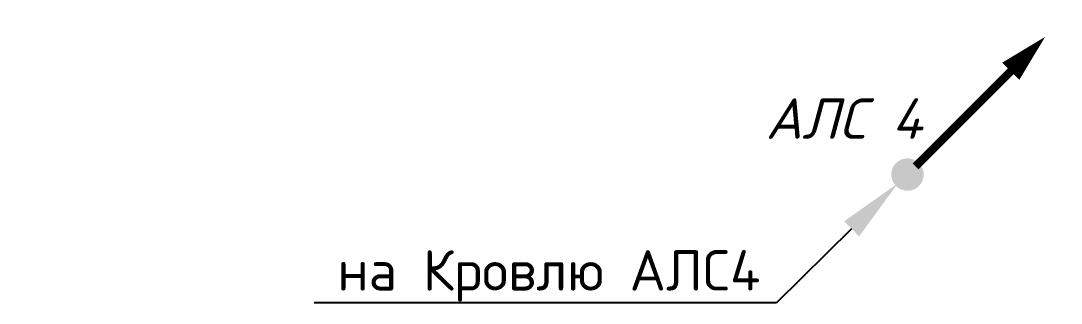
# Model space of a CAD drawing. Header units: millimetres. Extents: x 11019 to 672023, y -45952 to 891139.
# Drawn here: x 370472 to 376901, y 747066 to 748811 of the extents above; entities that cross this region are included whole.
import ezdxf
from ezdxf import colors
from ezdxf.entities.mleader import LeaderData, LeaderLine
from ezdxf.math import Vec2, Vec3

# ---------------------------------------------------------------- set-up
doc = ezdxf.new("R2010")
doc.units = ezdxf.units.MM
doc.layers.add('АП_АСУ_ОсновнаяТолстая', color=7, linetype='Continuous', lineweight=30)
doc.layers.add('Кабельные стояки', color=7, linetype='Continuous', lineweight=25)
doc.styles.add('ISOCPEUR', font='isocpeui.ttf', dxfattribs={"height": 250})
doc.styles.add('KOSTY_STYLE', font='isocpeur.ttf')

# ---------------------------------------------------------------- blocks, each defined once
blk = doc.blocks.new('*U332')
blk.add_hatch(color=256).paths.add_polyline_path([(-0.707, -0.707, 1), (0.707, 0.707, 1)])
blk.add_lwpolyline([(8.5, 8.5, 0, 1.5, 0), (6.379, 6.379, 2, 2, 0)], format="xyseb")
at = {"const_width": 0.5}
blk.add_lwpolyline([(0.5, 0.5), (6.379, 6.379)], dxfattribs=at)

msp = doc.modelspace()

# ---------------------------------------------------------------- block references
at = {"layer": 'Кабельные стояки', "color": 5, "xscale": 100, "yscale": 100, "zscale": 100}
msp.add_blockref('*U332', (375951.4, 747860.7), dxfattribs=at)

# ---------------------------------------------------------------- texts
at = {"color": 7, "lineweight": 30, "ltscale": 100, "insert": (375074.6, 748331.7), "char_height": 250, "width": 1074.439, "attachment_point": 1, "style": 'ISOCPEUR'}
msp.add_mtext('{\\C256;АЛС 4}', dxfattribs=at)

# ---------------------------------------------------------------- leaders
at = {"layer": 'АП_АСУ_ОсновнаяТолстая'}
ml = msp.add_multileader_mtext('Standard', dxfattribs=at)
ml.set_content('на Кровлю АЛС4', color=256, style='KOSTY_STYLE')
ml.set_leader_properties()
ml.build(insert=Vec2(0, 0))
ml.multileader.update_dxf_attribs({"text_left_attachment_type": 6, "text_right_attachment_type": 6, "dogleg_length": 100, "arrow_head_size": 400})
ctx = ml.context
ctx.base_point, ctx.char_height, ctx.arrow_head_size, ctx.landing_gap_size, ctx.plane_origin = Vec3(372505.2, 747068.7, 0), 250, 400, 0, Vec3(381762.9, 736909.6, 0)
ctx.left_attachment, ctx.right_attachment, ctx.text_align_type = 6, 6, 2
notes = []
notes.append((ctx, [(0, (1, 1, 0), (375142.7, 747068.7, 0), (-1, 0), 100, [(0, [(375891.3, 747805.5, 0)], 0, [])])]))
ctx.mtext.insert, ctx.mtext.width, ctx.mtext.alignment, ctx.mtext.flow_direction = Vec3(375042.7, 747393.7, 0), 4570.647, 3, 5
for ctx, leaders in notes:
    for number, flags, end, landing, length, lines in leaders:
        leader = LeaderData()
        leader.index, (leader.has_last_leader_line, leader.has_dogleg_vector, leader.attachment_direction) = number, flags
        leader.last_leader_point, leader.dogleg_vector, leader.dogleg_length = Vec3(end), Vec3(landing), length
        for number, points, colour, breaks in lines:
            line = LeaderLine()
            line.index, line.vertices, line.color, line.breaks = number, Vec3.list(points), colors.encode_raw_color(colour), breaks
            leader.lines.append(line)
        ctx.leaders.append(leader)

doc.saveas('drawing.dxf')
